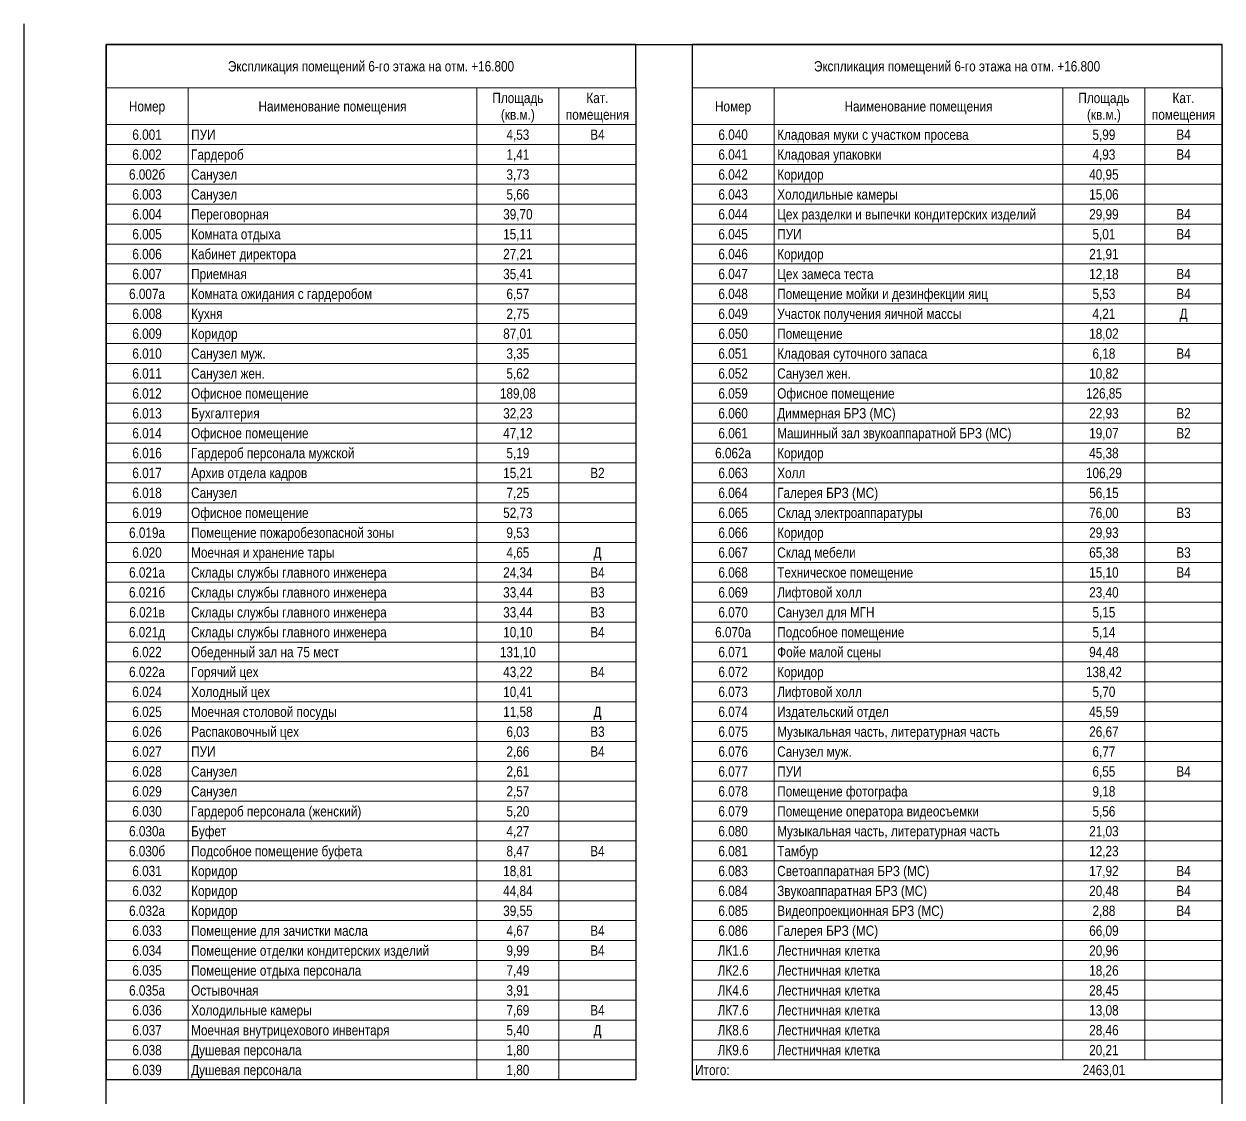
# Paper-space layout 'Экспликация 6 этаж' of a CAD drawing. Header units: millimetres. Extents: x 0 to 297, y 0 to 420.
# Drawn here: x 0 to 292, y 158.4 to 420 of the extents above; entities that cross this region are included whole.
import ezdxf

# ---------------------------------------------------------------- set-up
doc = ezdxf.new("R2010")
doc.units = ezdxf.units.MM
for name, color, linetype, lineweight in [('Графика спецификации', 7, 'Continuous', 9), ('Обычные линии', 7, 'Continuous', 25), ('Тонкие линии', 7, 'Continuous', 18)]:
    doc.layers.add(name, color=color, linetype=linetype, lineweight=lineweight)
doc.styles.add('Arial Narrow_3', font='Arial Narrow.ttf', dxfattribs={"height": 2.5})

psp = doc.layouts.new('Экспликация 6 этаж')

# ---------------------------------------------------------------- linework, layer by layer
for p, q in [((0, 420), (0, 0)), ((20, 5), (20, 415)), ((20, 415), (292, 415)), ((292, 5), (292, 415))]:
    psp.add_line(p, q)
at = {"layer": 'Обычные линии'}
for p, q in [((20, 415), (20, 404.42)), ((149.16, 415), (20, 415)), ((149.16, 404.42), (149.16, 415)), ((162.84, 415), (162.84, 404.42)), ((292, 415), (162.84, 415)), ((292, 404.42), (292, 415)), ((20, 404.42), (20, 162.57)), ((149.16, 404.42), (149.16, 162.57)), ((162.84, 404.42), (162.84, 162.57)), ((292, 404.42), (292, 162.57)), ((149.16, 162.57), (20, 162.57)), ((292, 162.57), (162.84, 162.57))]:
    psp.add_line(p, q, dxfattribs=at)
at = {"layer": 'Тонкие линии', "lineweight": 9}
for p, q in [((20, 404.42), (149.16, 404.42)), ((40, 404.42), (40, 395.46)), ((110.38, 404.42), (110.38, 395.46)), ((130.38, 404.42), (130.38, 395.46)), ((162.84, 404.42), (292, 404.42)), ((182.84, 404.42), (182.84, 395.46)), ((253.21, 404.42), (253.21, 395.46)), ((273.21, 404.42), (273.21, 395.46)), ((40, 395.46), (20, 395.46)), ((110.38, 395.46), (40, 395.46)), ((40, 395.46), (40, 390.61)), ((130.38, 395.46), (110.38, 395.46)), ((110.38, 395.46), (110.38, 390.61)), ((149.16, 395.46), (130.38, 395.46)), ((130.38, 395.46), (130.38, 390.61)), ((182.84, 395.46), (162.84, 395.46)), ((253.21, 395.46), (182.84, 395.46)), ((182.84, 395.46), (182.84, 390.61)), ((273.21, 395.46), (253.21, 395.46)), ((253.21, 395.46), (253.21, 390.61)), ((292, 395.46), (273.21, 395.46)), ((273.21, 395.46), (273.21, 390.61)), ((40, 390.61), (20, 390.61)), ((110.38, 390.61), (40, 390.61)), ((40, 390.61), (40, 385.76)), ((130.38, 390.61), (110.38, 390.61)), ((110.38, 390.61), (110.38, 385.76)), ((149.16, 390.61), (130.38, 390.61)), ((130.38, 390.61), (130.38, 385.76)), ((182.84, 390.61), (162.84, 390.61)), ((253.21, 390.61), (182.84, 390.61)), ((182.84, 390.61), (182.84, 385.76)), ((273.21, 390.61), (253.21, 390.61)), ((253.21, 390.61), (253.21, 385.76)), ((292, 390.61), (273.21, 390.61)), ((273.21, 390.61), (273.21, 385.76)), ((40, 385.76), (20, 385.76)), ((110.38, 385.76), (40, 385.76)), ((40, 385.76), (40, 380.91)), ((130.38, 385.76), (110.38, 385.76)), ((110.38, 385.76), (110.38, 380.91)), ((149.16, 385.76), (130.38, 385.76)), ((130.38, 385.76), (130.38, 380.91)), ((182.84, 385.76), (162.84, 385.76)), ((253.21, 385.76), (182.84, 385.76)), ((182.84, 385.76), (182.84, 380.91)), ((273.21, 385.76), (253.21, 385.76)), ((253.21, 385.76), (253.21, 380.91)), ((292, 385.76), (273.21, 385.76)), ((273.21, 385.76), (273.21, 380.91)), ((40, 380.91), (20, 380.91)), ((110.38, 380.91), (40, 380.91)), ((40, 380.91), (40, 376.06)), ((130.38, 380.91), (110.38, 380.91)), ((110.38, 380.91), (110.38, 376.06)), ((149.16, 380.91), (130.38, 380.91)), ((130.38, 380.91), (130.38, 376.06)), ((182.84, 380.91), (162.84, 380.91)), ((253.21, 380.91), (182.84, 380.91)), ((182.84, 380.91), (182.84, 376.06)), ((273.21, 380.91), (253.21, 380.91)), ((253.21, 380.91), (253.21, 376.06)), ((292, 380.91), (273.21, 380.91)), ((273.21, 380.91), (273.21, 376.06)), ((40, 376.06), (20, 376.06)), ((110.38, 376.06), (40, 376.06)), ((40, 376.06), (40, 371.2)), ((130.38, 376.06), (110.38, 376.06)), ((110.38, 376.06), (110.38, 371.2)), ((149.16, 376.06), (130.38, 376.06)), ((130.38, 376.06), (130.38, 371.2)), ((182.84, 376.06), (162.84, 376.06)), ((253.21, 376.06), (182.84, 376.06)), ((182.84, 376.06), (182.84, 371.2)), ((273.21, 376.06), (253.21, 376.06)), ((253.21, 376.06), (253.21, 371.2)), ((292, 376.06), (273.21, 376.06)), ((273.21, 376.06), (273.21, 371.2)), ((40, 371.2), (20, 371.2)), ((110.38, 371.2), (40, 371.2)), ((40, 371.2), (40, 366.35)), ((130.38, 371.2), (110.38, 371.2)), ((110.38, 371.2), (110.38, 366.35)), ((149.16, 371.2), (130.38, 371.2)), ((130.38, 371.2), (130.38, 366.35)), ((182.84, 371.2), (162.84, 371.2)), ((253.21, 371.2), (182.84, 371.2)), ((182.84, 371.2), (182.84, 366.35)), ((273.21, 371.2), (253.21, 371.2)), ((253.21, 371.2), (253.21, 366.35)), ((292, 371.2), (273.21, 371.2)), ((273.21, 371.2), (273.21, 366.35)), ((40, 366.35), (20, 366.35)), ((110.38, 366.35), (40, 366.35)), ((40, 366.35), (40, 361.5)), ((130.38, 366.35), (110.38, 366.35)), ((110.38, 366.35), (110.38, 361.5)), ((149.16, 366.35), (130.38, 366.35)), ((130.38, 366.35), (130.38, 361.5)), ((182.84, 366.35), (162.84, 366.35)), ((253.21, 366.35), (182.84, 366.35)), ((182.84, 366.35), (182.84, 361.5)), ((273.21, 366.35), (253.21, 366.35)), ((253.21, 366.35), (253.21, 361.5)), ((292, 366.35), (273.21, 366.35)), ((273.21, 366.35), (273.21, 361.5)), ((40, 361.5), (20, 361.5)), ((110.38, 361.5), (40, 361.5)), ((40, 361.5), (40, 356.65)), ((130.38, 361.5), (110.38, 361.5)), ((110.38, 361.5), (110.38, 356.65)), ((149.16, 361.5), (130.38, 361.5)), ((130.38, 361.5), (130.38, 356.65)), ((182.84, 361.5), (162.84, 361.5)), ((253.21, 361.5), (182.84, 361.5)), ((182.84, 361.5), (182.84, 356.65)), ((273.21, 361.5), (253.21, 361.5)), ((253.21, 361.5), (253.21, 356.65)), ((292, 361.5), (273.21, 361.5)), ((273.21, 361.5), (273.21, 356.65)), ((40, 356.65), (20, 356.65)), ((110.38, 356.65), (40, 356.65)), ((40, 356.65), (40, 351.8)), ((130.38, 356.65), (110.38, 356.65)), ((110.38, 356.65), (110.38, 351.8)), ((149.16, 356.65), (130.38, 356.65)), ((130.38, 356.65), (130.38, 351.8)), ((182.84, 356.65), (162.84, 356.65)), ((253.21, 356.65), (182.84, 356.65)), ((182.84, 356.65), (182.84, 351.8)), ((273.21, 356.65), (253.21, 356.65)), ((253.21, 356.65), (253.21, 351.8)), ((292, 356.65), (273.21, 356.65)), ((273.21, 356.65), (273.21, 351.8)), ((40, 351.8), (20, 351.8)), ((110.38, 351.8), (40, 351.8)), ((40, 351.8), (40, 346.94)), ((130.38, 351.8), (110.38, 351.8)), ((110.38, 351.8), (110.38, 346.94)), ((149.16, 351.8), (130.38, 351.8)), ((130.38, 351.8), (130.38, 346.94)), ((182.84, 351.8), (162.84, 351.8)), ((253.21, 351.8), (182.84, 351.8)), ((182.84, 351.8), (182.84, 346.94)), ((273.21, 351.8), (253.21, 351.8)), ((253.21, 351.8), (253.21, 346.94)), ((292, 351.8), (273.21, 351.8)), ((273.21, 351.8), (273.21, 346.94)), ((40, 346.94), (20, 346.94)), ((110.38, 346.94), (40, 346.94)), ((40, 346.94), (40, 342.09)), ((130.38, 346.94), (110.38, 346.94)), ((110.38, 346.94), (110.38, 342.09)), ((149.16, 346.94), (130.38, 346.94)), ((130.38, 346.94), (130.38, 342.09)), ((182.84, 346.94), (162.84, 346.94)), ((253.21, 346.94), (182.84, 346.94)), ((182.84, 346.94), (182.84, 342.09)), ((273.21, 346.94), (253.21, 346.94)), ((253.21, 346.94), (253.21, 342.09)), ((292, 346.94), (273.21, 346.94)), ((273.21, 346.94), (273.21, 342.09)), ((40, 342.09), (20, 342.09)), ((110.38, 342.09), (40, 342.09)), ((40, 342.09), (40, 337.24)), ((130.38, 342.09), (110.38, 342.09)), ((110.38, 342.09), (110.38, 337.24)), ((149.16, 342.09), (130.38, 342.09)), ((130.38, 342.09), (130.38, 337.24)), ((182.84, 342.09), (162.84, 342.09)), ((253.21, 342.09), (182.84, 342.09)), ((182.84, 342.09), (182.84, 337.24)), ((273.21, 342.09), (253.21, 342.09)), ((253.21, 342.09), (253.21, 337.24)), ((292, 342.09), (273.21, 342.09)), ((273.21, 342.09), (273.21, 337.24)), ((40, 337.24), (20, 337.24)), ((110.38, 337.24), (40, 337.24)), ((40, 337.24), (40, 332.39)), ((130.38, 337.24), (110.38, 337.24)), ((110.38, 337.24), (110.38, 332.39)), ((149.16, 337.24), (130.38, 337.24)), ((130.38, 337.24), (130.38, 332.39)), ((182.84, 337.24), (162.84, 337.24)), ((253.21, 337.24), (182.84, 337.24)), ((182.84, 337.24), (182.84, 332.39)), ((273.21, 337.24), (253.21, 337.24)), ((253.21, 337.24), (253.21, 332.39)), ((292, 337.24), (273.21, 337.24)), ((273.21, 337.24), (273.21, 332.39)), ((40, 332.39), (20, 332.39)), ((110.38, 332.39), (40, 332.39)), ((40, 332.39), (40, 327.54)), ((130.38, 332.39), (110.38, 332.39)), ((110.38, 332.39), (110.38, 327.54)), ((149.16, 332.39), (130.38, 332.39)), ((130.38, 332.39), (130.38, 327.54)), ((182.84, 332.39), (162.84, 332.39)), ((253.21, 332.39), (182.84, 332.39)), ((182.84, 332.39), (182.84, 327.54)), ((273.21, 332.39), (253.21, 332.39)), ((253.21, 332.39), (253.21, 327.54)), ((292, 332.39), (273.21, 332.39)), ((273.21, 332.39), (273.21, 327.54)), ((40, 327.54), (20, 327.54)), ((110.38, 327.54), (40, 327.54)), ((40, 327.54), (40, 322.69)), ((130.38, 327.54), (110.38, 327.54)), ((110.38, 327.54), (110.38, 322.69)), ((149.16, 327.54), (130.38, 327.54)), ((130.38, 327.54), (130.38, 322.69)), ((182.84, 327.54), (162.84, 327.54)), ((253.21, 327.54), (182.84, 327.54)), ((182.84, 327.54), (182.84, 322.69)), ((273.21, 327.54), (253.21, 327.54)), ((253.21, 327.54), (253.21, 322.69)), ((292, 327.54), (273.21, 327.54)), ((273.21, 327.54), (273.21, 322.69)), ((40, 322.69), (20, 322.69)), ((110.38, 322.69), (40, 322.69)), ((40, 322.69), (40, 317.83)), ((130.38, 322.69), (110.38, 322.69)), ((110.38, 322.69), (110.38, 317.83)), ((149.16, 322.69), (130.38, 322.69)), ((130.38, 322.69), (130.38, 317.83)), ((182.84, 322.69), (162.84, 322.69)), ((253.21, 322.69), (182.84, 322.69)), ((182.84, 322.69), (182.84, 317.83)), ((273.21, 322.69), (253.21, 322.69)), ((253.21, 322.69), (253.21, 317.83)), ((292, 322.69), (273.21, 322.69)), ((273.21, 322.69), (273.21, 317.83)), ((40, 317.83), (20, 317.83)), ((110.38, 317.83), (40, 317.83)), ((40, 317.83), (40, 312.98)), ((130.38, 317.83), (110.38, 317.83)), ((110.38, 317.83), (110.38, 312.98)), ((149.16, 317.83), (130.38, 317.83)), ((130.38, 317.83), (130.38, 312.98)), ((182.84, 317.83), (162.84, 317.83)), ((253.21, 317.83), (182.84, 317.83)), ((182.84, 317.83), (182.84, 312.98)), ((273.21, 317.83), (253.21, 317.83)), ((253.21, 317.83), (253.21, 312.98)), ((292, 317.83), (273.21, 317.83)), ((273.21, 317.83), (273.21, 312.98)), ((40, 312.98), (20, 312.98)), ((110.38, 312.98), (40, 312.98)), ((40, 312.98), (40, 308.13)), ((130.38, 312.98), (110.38, 312.98)), ((110.38, 312.98), (110.38, 308.13)), ((149.16, 312.98), (130.38, 312.98)), ((130.38, 312.98), (130.38, 308.13)), ((182.84, 312.98), (162.84, 312.98)), ((253.21, 312.98), (182.84, 312.98)), ((182.84, 312.98), (182.84, 308.13)), ((273.21, 312.98), (253.21, 312.98)), ((253.21, 312.98), (253.21, 308.13)), ((292, 312.98), (273.21, 312.98)), ((273.21, 312.98), (273.21, 308.13)), ((40, 308.13), (20, 308.13)), ((110.38, 308.13), (40, 308.13)), ((40, 308.13), (40, 303.28)), ((130.38, 308.13), (110.38, 308.13)), ((110.38, 308.13), (110.38, 303.28)), ((149.16, 308.13), (130.38, 308.13)), ((130.38, 308.13), (130.38, 303.28)), ((182.84, 308.13), (162.84, 308.13)), ((253.21, 308.13), (182.84, 308.13)), ((182.84, 308.13), (182.84, 303.28)), ((273.21, 308.13), (253.21, 308.13)), ((253.21, 308.13), (253.21, 303.28)), ((292, 308.13), (273.21, 308.13)), ((273.21, 308.13), (273.21, 303.28)), ((40, 303.28), (20, 303.28)), ((110.38, 303.28), (40, 303.28)), ((40, 303.28), (40, 298.43)), ((130.38, 303.28), (110.38, 303.28)), ((110.38, 303.28), (110.38, 298.43)), ((149.16, 303.28), (130.38, 303.28)), ((130.38, 303.28), (130.38, 298.43)), ((182.84, 303.28), (162.84, 303.28)), ((253.21, 303.28), (182.84, 303.28)), ((182.84, 303.28), (182.84, 298.43)), ((273.21, 303.28), (253.21, 303.28)), ((253.21, 303.28), (253.21, 298.43)), ((292, 303.28), (273.21, 303.28)), ((273.21, 303.28), (273.21, 298.43)), ((40, 298.43), (20, 298.43)), ((110.38, 298.43), (40, 298.43)), ((40, 298.43), (40, 293.57)), ((130.38, 298.43), (110.38, 298.43)), ((110.38, 298.43), (110.38, 293.57)), ((149.16, 298.43), (130.38, 298.43)), ((130.38, 298.43), (130.38, 293.57)), ((182.84, 298.43), (162.84, 298.43)), ((253.21, 298.43), (182.84, 298.43)), ((182.84, 298.43), (182.84, 293.57)), ((273.21, 298.43), (253.21, 298.43)), ((253.21, 298.43), (253.21, 293.57)), ((292, 298.43), (273.21, 298.43)), ((273.21, 298.43), (273.21, 293.57)), ((40, 293.57), (20, 293.57)), ((110.38, 293.57), (40, 293.57)), ((40, 293.57), (40, 288.72)), ((130.38, 293.57), (110.38, 293.57)), ((110.38, 293.57), (110.38, 288.72)), ((149.16, 293.57), (130.38, 293.57)), ((130.38, 293.57), (130.38, 288.72)), ((182.84, 293.57), (162.84, 293.57)), ((253.21, 293.57), (182.84, 293.57)), ((182.84, 293.57), (182.84, 288.72)), ((273.21, 293.57), (253.21, 293.57)), ((253.21, 293.57), (253.21, 288.72)), ((292, 293.57), (273.21, 293.57)), ((273.21, 293.57), (273.21, 288.72)), ((40, 288.72), (20, 288.72)), ((110.38, 288.72), (40, 288.72)), ((40, 288.72), (40, 283.87)), ((130.38, 288.72), (110.38, 288.72)), ((110.38, 288.72), (110.38, 283.87)), ((149.16, 288.72), (130.38, 288.72)), ((130.38, 288.72), (130.38, 283.87)), ((182.84, 288.72), (162.84, 288.72)), ((253.21, 288.72), (182.84, 288.72)), ((182.84, 288.72), (182.84, 283.87)), ((273.21, 288.72), (253.21, 288.72)), ((253.21, 288.72), (253.21, 283.87)), ((292, 288.72), (273.21, 288.72)), ((273.21, 288.72), (273.21, 283.87)), ((40, 283.87), (20, 283.87)), ((110.38, 283.87), (40, 283.87)), ((40, 283.87), (40, 279.02)), ((130.38, 283.87), (110.38, 283.87)), ((110.38, 283.87), (110.38, 279.02)), ((149.16, 283.87), (130.38, 283.87)), ((130.38, 283.87), (130.38, 279.02)), ((182.84, 283.87), (162.84, 283.87)), ((253.21, 283.87), (182.84, 283.87)), ((182.84, 283.87), (182.84, 279.02)), ((273.21, 283.87), (253.21, 283.87)), ((253.21, 283.87), (253.21, 279.02)), ((292, 283.87), (273.21, 283.87)), ((273.21, 283.87), (273.21, 279.02)), ((40, 279.02), (20, 279.02)), ((110.38, 279.02), (40, 279.02)), ((40, 279.02), (40, 274.17)), ((130.38, 279.02), (110.38, 279.02)), ((110.38, 279.02), (110.38, 274.17)), ((149.16, 279.02), (130.38, 279.02)), ((130.38, 279.02), (130.38, 274.17)), ((182.84, 279.02), (162.84, 279.02)), ((253.21, 279.02), (182.84, 279.02)), ((182.84, 279.02), (182.84, 274.17)), ((273.21, 279.02), (253.21, 279.02)), ((253.21, 279.02), (253.21, 274.17)), ((292, 279.02), (273.21, 279.02)), ((273.21, 279.02), (273.21, 274.17)), ((40, 274.17), (20, 274.17)), ((110.38, 274.17), (40, 274.17)), ((40, 274.17), (40, 269.31)), ((130.38, 274.17), (110.38, 274.17)), ((110.38, 274.17), (110.38, 269.31)), ((149.16, 274.17), (130.38, 274.17)), ((130.38, 274.17), (130.38, 269.31)), ((182.84, 274.17), (162.84, 274.17)), ((253.21, 274.17), (182.84, 274.17)), ((182.84, 274.17), (182.84, 269.31)), ((273.21, 274.17), (253.21, 274.17)), ((253.21, 274.17), (253.21, 269.31)), ((292, 274.17), (273.21, 274.17)), ((273.21, 274.17), (273.21, 269.31)), ((40, 269.31), (20, 269.31)), ((110.38, 269.31), (40, 269.31)), ((40, 269.31), (40, 264.46)), ((130.38, 269.31), (110.38, 269.31)), ((110.38, 269.31), (110.38, 264.46)), ((149.16, 269.31), (130.38, 269.31)), ((130.38, 269.31), (130.38, 264.46)), ((182.84, 269.31), (162.84, 269.31)), ((253.21, 269.31), (182.84, 269.31)), ((182.84, 269.31), (182.84, 264.46)), ((273.21, 269.31), (253.21, 269.31)), ((253.21, 269.31), (253.21, 264.46)), ((292, 269.31), (273.21, 269.31)), ((273.21, 269.31), (273.21, 264.46)), ((40, 264.46), (20, 264.46)), ((110.38, 264.46), (40, 264.46)), ((40, 264.46), (40, 259.61)), ((130.38, 264.46), (110.38, 264.46)), ((110.38, 264.46), (110.38, 259.61)), ((149.16, 264.46), (130.38, 264.46)), ((130.38, 264.46), (130.38, 259.61)), ((182.84, 264.46), (162.84, 264.46)), ((253.21, 264.46), (182.84, 264.46)), ((182.84, 264.46), (182.84, 259.61)), ((273.21, 264.46), (253.21, 264.46)), ((253.21, 264.46), (253.21, 259.61)), ((292, 264.46), (273.21, 264.46)), ((273.21, 264.46), (273.21, 259.61)), ((40, 259.61), (20, 259.61)), ((110.38, 259.61), (40, 259.61)), ((40, 259.61), (40, 254.76)), ((130.38, 259.61), (110.38, 259.61)), ((110.38, 259.61), (110.38, 254.76)), ((149.16, 259.61), (130.38, 259.61)), ((130.38, 259.61), (130.38, 254.76)), ((182.84, 259.61), (162.84, 259.61)), ((253.21, 259.61), (182.84, 259.61)), ((182.84, 259.61), (182.84, 254.76)), ((273.21, 259.61), (253.21, 259.61)), ((253.21, 259.61), (253.21, 254.76)), ((292, 259.61), (273.21, 259.61)), ((273.21, 259.61), (273.21, 254.76)), ((40, 254.76), (20, 254.76)), ((110.38, 254.76), (40, 254.76)), ((40, 254.76), (40, 249.91)), ((130.38, 254.76), (110.38, 254.76)), ((110.38, 254.76), (110.38, 249.91)), ((149.16, 254.76), (130.38, 254.76)), ((130.38, 254.76), (130.38, 249.91)), ((182.84, 254.76), (162.84, 254.76)), ((253.21, 254.76), (182.84, 254.76)), ((182.84, 254.76), (182.84, 249.91)), ((273.21, 254.76), (253.21, 254.76)), ((253.21, 254.76), (253.21, 249.91)), ((292, 254.76), (273.21, 254.76)), ((273.21, 254.76), (273.21, 249.91)), ((40, 249.91), (20, 249.91)), ((110.38, 249.91), (40, 249.91)), ((40, 249.91), (40, 245.06)), ((130.38, 249.91), (110.38, 249.91)), ((110.38, 249.91), (110.38, 245.06)), ((149.16, 249.91), (130.38, 249.91)), ((130.38, 249.91), (130.38, 245.06)), ((182.84, 249.91), (162.84, 249.91)), ((253.21, 249.91), (182.84, 249.91)), ((182.84, 249.91), (182.84, 245.06)), ((273.21, 249.91), (253.21, 249.91)), ((253.21, 249.91), (253.21, 245.06)), ((292, 249.91), (273.21, 249.91)), ((273.21, 249.91), (273.21, 245.06)), ((40, 245.06), (20, 245.06)), ((110.38, 245.06), (40, 245.06)), ((40, 245.06), (40, 240.2)), ((130.38, 245.06), (110.38, 245.06)), ((110.38, 245.06), (110.38, 240.2)), ((149.16, 245.06), (130.38, 245.06)), ((130.38, 245.06), (130.38, 240.2)), ((182.84, 245.06), (162.84, 245.06)), ((253.21, 245.06), (182.84, 245.06)), ((182.84, 245.06), (182.84, 240.2)), ((273.21, 245.06), (253.21, 245.06)), ((253.21, 245.06), (253.21, 240.2)), ((292, 245.06), (273.21, 245.06)), ((273.21, 245.06), (273.21, 240.2)), ((40, 240.2), (20, 240.2)), ((110.38, 240.2), (40, 240.2)), ((40, 240.2), (40, 235.35)), ((130.38, 240.2), (110.38, 240.2)), ((110.38, 240.2), (110.38, 235.35)), ((149.16, 240.2), (130.38, 240.2)), ((130.38, 240.2), (130.38, 235.35)), ((182.84, 240.2), (162.84, 240.2)), ((253.21, 240.2), (182.84, 240.2)), ((182.84, 240.2), (182.84, 235.35)), ((273.21, 240.2), (253.21, 240.2)), ((253.21, 240.2), (253.21, 235.35)), ((292, 240.2), (273.21, 240.2)), ((273.21, 240.2), (273.21, 235.35)), ((40, 235.35), (20, 235.35)), ((110.38, 235.35), (40, 235.35)), ((40, 235.35), (40, 230.5)), ((130.38, 235.35), (110.38, 235.35)), ((110.38, 235.35), (110.38, 230.5)), ((149.16, 235.35), (130.38, 235.35)), ((130.38, 235.35), (130.38, 230.5)), ((182.84, 235.35), (162.84, 235.35)), ((253.21, 235.35), (182.84, 235.35)), ((182.84, 235.35), (182.84, 230.5)), ((273.21, 235.35), (253.21, 235.35)), ((253.21, 235.35), (253.21, 230.5)), ((292, 235.35), (273.21, 235.35)), ((273.21, 235.35), (273.21, 230.5)), ((40, 230.5), (20, 230.5)), ((110.38, 230.5), (40, 230.5)), ((40, 230.5), (40, 225.65)), ((130.38, 230.5), (110.38, 230.5)), ((110.38, 230.5), (110.38, 225.65)), ((149.16, 230.5), (130.38, 230.5)), ((130.38, 230.5), (130.38, 225.65)), ((182.84, 230.5), (162.84, 230.5)), ((253.21, 230.5), (182.84, 230.5)), ((182.84, 230.5), (182.84, 225.65)), ((273.21, 230.5), (253.21, 230.5)), ((253.21, 230.5), (253.21, 225.65)), ((292, 230.5), (273.21, 230.5)), ((273.21, 230.5), (273.21, 225.65)), ((40, 225.65), (20, 225.65)), ((110.38, 225.65), (40, 225.65)), ((40, 225.65), (40, 220.8)), ((130.38, 225.65), (110.38, 225.65)), ((110.38, 225.65), (110.38, 220.8)), ((149.16, 225.65), (130.38, 225.65)), ((130.38, 225.65), (130.38, 220.8)), ((182.84, 225.65), (162.84, 225.65)), ((253.21, 225.65), (182.84, 225.65)), ((182.84, 225.65), (182.84, 220.8)), ((273.21, 225.65), (253.21, 225.65)), ((253.21, 225.65), (253.21, 220.8)), ((292, 225.65), (273.21, 225.65)), ((273.21, 225.65), (273.21, 220.8)), ((40, 220.8), (20, 220.8)), ((110.38, 220.8), (40, 220.8)), ((40, 220.8), (40, 215.94)), ((130.38, 220.8), (110.38, 220.8)), ((110.38, 220.8), (110.38, 215.94)), ((149.16, 220.8), (130.38, 220.8)), ((130.38, 220.8), (130.38, 215.94)), ((182.84, 220.8), (162.84, 220.8)), ((253.21, 220.8), (182.84, 220.8)), ((182.84, 220.8), (182.84, 215.94)), ((273.21, 220.8), (253.21, 220.8)), ((253.21, 220.8), (253.21, 215.94)), ((292, 220.8), (273.21, 220.8)), ((273.21, 220.8), (273.21, 215.94)), ((40, 215.94), (20, 215.94)), ((110.38, 215.94), (40, 215.94)), ((40, 215.94), (40, 211.09)), ((130.38, 215.94), (110.38, 215.94)), ((110.38, 215.94), (110.38, 211.09)), ((149.16, 215.94), (130.38, 215.94)), ((130.38, 215.94), (130.38, 211.09)), ((182.84, 215.94), (162.84, 215.94)), ((253.21, 215.94), (182.84, 215.94)), ((182.84, 215.94), (182.84, 211.09)), ((273.21, 215.94), (253.21, 215.94)), ((253.21, 215.94), (253.21, 211.09)), ((292, 215.94), (273.21, 215.94)), ((273.21, 215.94), (273.21, 211.09)), ((40, 211.09), (20, 211.09)), ((110.38, 211.09), (40, 211.09)), ((40, 211.09), (40, 206.24)), ((130.38, 211.09), (110.38, 211.09)), ((110.38, 211.09), (110.38, 206.24)), ((149.16, 211.09), (130.38, 211.09)), ((130.38, 211.09), (130.38, 206.24)), ((182.84, 211.09), (162.84, 211.09)), ((253.21, 211.09), (182.84, 211.09)), ((182.84, 211.09), (182.84, 206.24)), ((273.21, 211.09), (253.21, 211.09)), ((253.21, 211.09), (253.21, 206.24)), ((292, 211.09), (273.21, 211.09)), ((273.21, 211.09), (273.21, 206.24)), ((40, 206.24), (20, 206.24)), ((110.38, 206.24), (40, 206.24)), ((40, 206.24), (40, 201.39)), ((130.38, 206.24), (110.38, 206.24)), ((110.38, 206.24), (110.38, 201.39)), ((149.16, 206.24), (130.38, 206.24)), ((130.38, 206.24), (130.38, 201.39)), ((182.84, 206.24), (162.84, 206.24)), ((253.21, 206.24), (182.84, 206.24)), ((182.84, 206.24), (182.84, 201.39)), ((273.21, 206.24), (253.21, 206.24)), ((253.21, 206.24), (253.21, 201.39)), ((292, 206.24), (273.21, 206.24)), ((273.21, 206.24), (273.21, 201.39)), ((40, 201.39), (20, 201.39)), ((110.38, 201.39), (40, 201.39)), ((40, 201.39), (40, 196.54)), ((130.38, 201.39), (110.38, 201.39)), ((110.38, 201.39), (110.38, 196.54)), ((149.16, 201.39), (130.38, 201.39)), ((130.38, 201.39), (130.38, 196.54)), ((182.84, 201.39), (162.84, 201.39)), ((253.21, 201.39), (182.84, 201.39)), ((182.84, 201.39), (182.84, 196.54)), ((273.21, 201.39), (253.21, 201.39)), ((253.21, 201.39), (253.21, 196.54)), ((292, 201.39), (273.21, 201.39)), ((273.21, 201.39), (273.21, 196.54)), ((40, 196.54), (20, 196.54)), ((110.38, 196.54), (40, 196.54)), ((40, 196.54), (40, 191.69)), ((130.38, 196.54), (110.38, 196.54)), ((110.38, 196.54), (110.38, 191.69)), ((149.16, 196.54), (130.38, 196.54)), ((130.38, 196.54), (130.38, 191.69)), ((182.84, 196.54), (162.84, 196.54)), ((253.21, 196.54), (182.84, 196.54)), ((182.84, 196.54), (182.84, 191.69)), ((273.21, 196.54), (253.21, 196.54)), ((253.21, 196.54), (253.21, 191.69)), ((292, 196.54), (273.21, 196.54)), ((273.21, 196.54), (273.21, 191.69)), ((40, 191.69), (20, 191.69)), ((110.38, 191.69), (40, 191.69)), ((40, 191.69), (40, 186.83)), ((130.38, 191.69), (110.38, 191.69)), ((110.38, 191.69), (110.38, 186.83)), ((149.16, 191.69), (130.38, 191.69)), ((130.38, 191.69), (130.38, 186.83)), ((182.84, 191.69), (162.84, 191.69)), ((253.21, 191.69), (182.84, 191.69)), ((182.84, 191.69), (182.84, 186.83)), ((273.21, 191.69), (253.21, 191.69)), ((253.21, 191.69), (253.21, 186.83)), ((292, 191.69), (273.21, 191.69)), ((273.21, 191.69), (273.21, 186.83)), ((40, 186.83), (20, 186.83)), ((110.38, 186.83), (40, 186.83)), ((40, 186.83), (40, 181.98)), ((130.38, 186.83), (110.38, 186.83)), ((110.38, 186.83), (110.38, 181.98)), ((149.16, 186.83), (130.38, 186.83)), ((130.38, 186.83), (130.38, 181.98)), ((182.84, 186.83), (162.84, 186.83)), ((253.21, 186.83), (182.84, 186.83)), ((182.84, 186.83), (182.84, 181.98)), ((273.21, 186.83), (253.21, 186.83)), ((253.21, 186.83), (253.21, 181.98)), ((292, 186.83), (273.21, 186.83)), ((273.21, 186.83), (273.21, 181.98)), ((40, 181.98), (20, 181.98)), ((110.38, 181.98), (40, 181.98)), ((40, 181.98), (40, 177.13)), ((130.38, 181.98), (110.38, 181.98)), ((110.38, 181.98), (110.38, 177.13)), ((149.16, 181.98), (130.38, 181.98)), ((130.38, 181.98), (130.38, 177.13)), ((182.84, 181.98), (162.84, 181.98)), ((253.21, 181.98), (182.84, 181.98)), ((182.84, 181.98), (182.84, 177.13)), ((273.21, 181.98), (253.21, 181.98)), ((253.21, 181.98), (253.21, 177.13)), ((292, 181.98), (273.21, 181.98)), ((273.21, 181.98), (273.21, 177.13)), ((40, 177.13), (20, 177.13)), ((110.38, 177.13), (40, 177.13)), ((40, 177.13), (40, 172.28)), ((130.38, 177.13), (110.38, 177.13)), ((110.38, 177.13), (110.38, 172.28)), ((149.16, 177.13), (130.38, 177.13)), ((130.38, 177.13), (130.38, 172.28)), ((182.84, 177.13), (162.84, 177.13)), ((253.21, 177.13), (182.84, 177.13)), ((182.84, 177.13), (182.84, 172.28)), ((273.21, 177.13), (253.21, 177.13)), ((253.21, 177.13), (253.21, 172.28)), ((292, 177.13), (273.21, 177.13)), ((273.21, 177.13), (273.21, 172.28)), ((40, 172.28), (20, 172.28)), ((110.38, 172.28), (40, 172.28)), ((40, 172.28), (40, 167.43)), ((130.38, 172.28), (110.38, 172.28)), ((110.38, 172.28), (110.38, 167.43)), ((149.16, 172.28), (130.38, 172.28)), ((130.38, 172.28), (130.38, 167.43)), ((182.84, 172.28), (162.84, 172.28)), ((253.21, 172.28), (182.84, 172.28)), ((182.84, 172.28), (182.84, 167.43)), ((273.21, 172.28), (253.21, 172.28)), ((253.21, 172.28), (253.21, 167.43)), ((292, 172.28), (273.21, 172.28)), ((273.21, 172.28), (273.21, 167.43)), ((40, 167.43), (20, 167.43)), ((110.38, 167.43), (40, 167.43)), ((40, 167.43), (40, 162.57)), ((130.38, 167.43), (110.38, 167.43)), ((110.38, 167.43), (110.38, 162.57)), ((149.16, 167.43), (130.38, 167.43)), ((130.38, 167.43), (130.38, 162.57)), ((182.84, 167.43), (162.84, 167.43)), ((253.21, 167.43), (182.84, 167.43)), ((273.21, 167.43), (253.21, 167.43)), ((292, 167.43), (273.21, 167.43))]:
    psp.add_line(p, q, dxfattribs=at)

# ---------------------------------------------------------------- texts
at = {"layer": 'Графика спецификации', "char_height": 2.5, "line_spacing_factor": 0.974696, "style": 'Arial Narrow_3'}
for s, insert, width, attachment_point in [('Экспликация помещений 6-го этажа на отм. +16.800', (84.58, 410.93), 83.6339, 2), ('Экспликация помещений 6-го этажа на отм. +16.800', (227.42, 410.93), 83.6339, 2), ('Площадь\\P(кв.м.)', (120.38, 403.21), 14.9215, 2), ('Кат.\\Pпомещения', (139.77, 403.21), 18.483, 2), ('Площадь\\P(кв.м.)', (263.21, 403.21), 14.9215, 2), ('Кат.\\Pпомещения', (282.61, 403.21), 18.483, 2), ('Номер', (30, 401.16), 10.5617, 2), ('Наименование помещения', (75.19, 401.16), 43.3214, 2), ('Номер', (172.84, 401.16), 10.5617, 2), ('Наименование помещения', (218.03, 401.16), 43.3214, 2), ('6.001', (30, 394.26), 8.566, 2), ('ПУИ', (40.75, 394.26), 7.1537, 1), ('4,53', (120.38, 394.26), 6.6625, 2), ('В4', (139.77, 394.26), 4.2063, 2), ('6.040', (172.84, 394.26), 8.566, 2), ('Кладовая муки с участком просева', (183.59, 394.26), 56.0015, 1), ('5,99', (263.21, 394.26), 6.6625, 2), ('В4', (282.61, 394.26), 4.2063, 2), ('6.002', (30, 389.41), 8.566, 2), ('Гардероб', (40.75, 389.41), 15.3206, 1), ('1,41', (120.38, 389.41), 6.6625, 2), ('6.041', (172.84, 389.41), 8.566, 2), ('Кладовая упаковки', (183.59, 389.41), 30.5491, 1), ('4,93', (263.21, 389.41), 6.6625, 2), ('В4', (282.61, 389.41), 4.2063, 2), ('6.002б', (30, 384.55), 10.531, 2), ('Санузел', (40.75, 384.55), 13.4784, 1), ('3,73', (120.38, 384.55), 6.6625, 2), ('6.042', (172.84, 384.55), 8.566, 2), ('Коридор', (183.59, 384.55), 13.5398, 1), ('40,95', (263.21, 384.55), 8.566, 2), ('6.003', (30, 379.7), 8.566, 2), ('Санузел', (40.75, 379.7), 13.4784, 1), ('5,66', (120.38, 379.7), 6.6625, 2), ('6.043', (172.84, 379.7), 8.566, 2), ('Холодильные камеры', (183.59, 379.7), 35.3387, 1), ('15,06', (263.21, 379.7), 8.566, 2), ('6.004', (30, 374.85), 8.566, 2), ('Переговорная', (40.75, 374.85), 22.6892, 1), ('39,70', (120.38, 374.85), 8.566, 2), ('6.044', (172.84, 374.85), 8.566, 2), ('Цех разделки и выпечки кондитерских изделий', (183.59, 374.85), 75.7433, 1), ('29,99', (263.21, 374.85), 8.566, 2), ('В4', (282.61, 374.85), 4.2063, 2), ('6.005', (30, 370), 8.566, 2), ('Комната отдыха', (40.75, 370), 26.1586, 1), ('15,11', (120.38, 370), 8.566, 2), ('6.045', (172.84, 370), 8.566, 2), ('ПУИ', (183.59, 370), 7.1537, 1), ('5,01', (263.21, 370), 6.6625, 2), ('В4', (282.61, 370), 4.2063, 2), ('6.006', (30, 365.15), 8.566, 2), ('Кабинет директора', (40.75, 365.15), 30.6412, 1), ('27,21', (120.38, 365.15), 8.566, 2), ('6.046', (172.84, 365.15), 8.566, 2), ('Коридор', (183.59, 365.15), 13.5398, 1), ('21,91', (263.21, 365.15), 8.566, 2), ('6.007', (30, 360.29), 8.566, 2), ('Приемная', (40.75, 360.29), 16.2724, 1), ('35,41', (120.38, 360.29), 8.566, 2), ('6.047', (172.84, 360.29), 8.566, 2), ('Цех замеса теста', (183.59, 360.29), 28.0929, 1), ('12,18', (263.21, 360.29), 8.566, 2), ('В4', (282.61, 360.29), 4.2063, 2), ('6.007а', (30, 355.44), 10.4696, 2), ('Комната ожидания с гардеробом', (40.75, 355.44), 52.8699, 1), ('6,57', (120.38, 355.44), 6.6625, 2), ('6.048', (172.84, 355.44), 8.566, 2), ('Помещение мойки и дезинфекции яиц', (183.59, 355.44), 61.6201, 1), ('5,53', (263.21, 355.44), 6.6625, 2), ('В4', (282.61, 355.44), 4.2063, 2), ('6.008', (30, 350.59), 8.566, 2), ('Кухня', (40.75, 350.59), 9.2108, 1), ('2,75', (120.38, 350.59), 6.6625, 2), ('6.049', (172.84, 350.59), 8.566, 2), ('Участок получения яичной массы', (183.59, 350.59), 53.9752, 1), ('4,21', (263.21, 350.59), 6.6625, 2), ('\\fArial Narrow|b0|i0|c204|p34|;Д', (282.61, 350.59), 2.3334, 2), ('6.009', (30, 345.74), 8.566, 2), ('Коридор', (40.75, 345.74), 13.5398, 1), ('87,01', (120.38, 345.74), 8.566, 2), ('6.050', (172.84, 345.74), 8.566, 2), ('Помещение', (183.59, 345.74), 19.1277, 1), ('18,02', (263.21, 345.74), 8.566, 2), ('6.010', (30, 340.89), 8.566, 2), ('Санузел муж.', (40.75, 340.89), 21.7681, 1), ('3,35', (120.38, 340.89), 6.6625, 2), ('6.051', (172.84, 340.89), 8.566, 2), ('Кладовая суточного запаса', (183.59, 340.89), 43.874, 1), ('6,18', (263.21, 340.89), 6.6625, 2), ('В4', (282.61, 340.89), 4.2063, 2), ('6.011', (30, 336.04), 8.566, 2), ('Санузел жен.', (40.75, 336.04), 21.4918, 1), ('5,62', (120.38, 336.04), 6.6625, 2), ('6.052', (172.84, 336.04), 8.566, 2), ('Санузел жен.', (183.59, 336.04), 21.4918, 1), ('10,82', (263.21, 336.04), 8.566, 2), ('6.012', (30, 331.18), 8.566, 2), ('Офисное помещение', (40.75, 331.18), 34.3255, 1), ('189,08', (120.38, 331.18), 10.4696, 2), ('6.059', (172.84, 331.18), 8.566, 2), ('Офисное помещение', (183.59, 331.18), 34.3255, 1), ('126,85', (263.21, 331.18), 10.4696, 2), ('6.013', (30, 326.33), 8.566, 2), ('Бухгалтерия', (40.75, 326.33), 20.0488, 1), ('32,23', (120.38, 326.33), 8.566, 2), ('6.060', (172.84, 326.33), 8.566, 2), ('Диммерная БРЗ (МС)', (183.59, 326.33), 34.6939, 1), ('22,93', (263.21, 326.33), 8.566, 2), ('В2', (282.61, 326.33), 4.2063, 2), ('6.014', (30, 321.48), 8.566, 2), ('Офисное помещение', (40.75, 321.48), 34.3255, 1), ('47,12', (120.38, 321.48), 8.566, 2), ('6.061', (172.84, 321.48), 8.566, 2), ('Машинный зал звукоаппаратной БРЗ (МС)', (183.59, 321.48), 68.5282, 1), ('19,07', (263.21, 321.48), 8.566, 2), ('В2', (282.61, 321.48), 4.2063, 2), ('6.016', (30, 316.63), 8.566, 2), ('Гардероб персонала мужской', (40.75, 316.63), 47.6504, 1), ('5,19', (120.38, 316.63), 6.6625, 2), ('6.062а', (172.84, 316.63), 10.4696, 2), ('Коридор', (183.59, 316.63), 13.5398, 1), ('45,38', (263.21, 316.63), 8.566, 2), ('6.017', (30, 311.78), 8.566, 2), ('Архив отдела кадров', (40.75, 311.78), 33.9264, 1), ('15,21', (120.38, 311.78), 8.566, 2), ('В2', (139.77, 311.78), 4.2063, 2), ('6.063', (172.84, 311.78), 8.566, 2), ('Холл', (183.59, 311.78), 8.1976, 1), ('106,29', (263.21, 311.78), 10.4696, 2), ('6.018', (30, 306.92), 8.566, 2), ('Санузел', (40.75, 306.92), 13.4784, 1), ('7,25', (120.38, 306.92), 6.6625, 2), ('6.064', (172.84, 306.92), 8.566, 2), ('Галерея БРЗ (МС)', (183.59, 306.92), 29.5359, 1), ('56,15', (263.21, 306.92), 8.566, 2), ('6.019', (30, 302.07), 8.566, 2), ('Офисное помещение', (40.75, 302.07), 34.3255, 1), ('52,73', (120.38, 302.07), 8.566, 2), ('6.065', (172.84, 302.07), 8.566, 2), ('Склад электроаппаратуры', (183.59, 302.07), 42.4924, 1), ('76,00', (263.21, 302.07), 8.566, 2), ('В3', (282.61, 302.07), 4.2063, 2), ('6.019а', (30, 297.22), 10.4696, 2), ('Помещение пожаробезопасной зоны', (40.75, 297.22), 59.3174, 1), ('9,53', (120.38, 297.22), 6.6625, 2), ('6.066', (172.84, 297.22), 8.566, 2), ('Коридор', (183.59, 297.22), 13.5398, 1), ('29,93', (263.21, 297.22), 8.566, 2), ('6.020', (30, 292.37), 8.566, 2), ('Моечная и хранение тары', (40.75, 292.37), 42.0011, 1), ('4,65', (120.38, 292.37), 6.6625, 2), ('\\fArial Narrow|b0|i0|c204|p34|;Д', (139.77, 292.37), 2.3334, 2), ('6.067', (172.84, 292.37), 8.566, 2), ('Склад мебели', (183.59, 292.37), 22.9041, 1), ('65,38', (263.21, 292.37), 8.566, 2), ('В3', (282.61, 292.37), 4.2063, 2), ('6.021а', (30, 287.52), 10.4696, 2), ('Склады службы главного инженера', (40.75, 287.52), 57.2296, 1), ('24,34', (120.38, 287.52), 8.566, 2), ('В4', (139.77, 287.52), 4.2063, 2), ('6.068', (172.84, 287.52), 8.566, 2), ('Техническое помещение', (183.59, 287.52), 39.7906, 1), ('15,10', (263.21, 287.52), 8.566, 2), ('В4', (282.61, 287.52), 4.2063, 2), ('6.021б', (30, 282.67), 10.531, 2), ('Склады службы главного инженера', (40.75, 282.67), 57.2296, 1), ('33,44', (120.38, 282.67), 8.566, 2), ('В3', (139.77, 282.67), 4.2063, 2), ('6.069', (172.84, 282.67), 8.566, 2), ('Лифтовой холл', (183.59, 282.67), 24.7156, 1), ('23,40', (263.21, 282.67), 8.566, 2), ('6.021в', (30, 277.81), 10.4082, 2), ('Склады службы главного инженера', (40.75, 277.81), 57.2296, 1), ('33,44', (120.38, 277.81), 8.566, 2), ('В3', (139.77, 277.81), 4.2063, 2), ('6.070', (172.84, 277.81), 8.566, 2), ('Санузел для МГН', (183.59, 277.81), 28.4613, 1), ('5,15', (263.21, 277.81), 6.6625, 2), ('6.021д', (30, 272.96), 10.5617, 2), ('Склады службы главного инженера', (40.75, 272.96), 57.2296, 1), ('10,10', (120.38, 272.96), 8.566, 2), ('В4', (139.77, 272.96), 4.2063, 2), ('6.070а', (172.84, 272.96), 10.4696, 2), ('Подсобное помещение', (183.59, 272.96), 37.1501, 1), ('5,14', (263.21, 272.96), 6.6625, 2), ('6.022', (30, 268.11), 8.566, 2), ('Обеденный зал на 75 мест', (40.75, 268.11), 43.1678, 1), ('131,10', (120.38, 268.11), 10.4696, 2), ('6.071', (172.84, 268.11), 8.566, 2), ('Фойе малой сцены', (183.59, 268.11), 30.3649, 1), ('94,48', (263.21, 268.11), 8.566, 2), ('6.022а', (30, 263.26), 10.4696, 2), ('Горячий цех', (40.75, 263.26), 19.7111, 1), ('43,22', (120.38, 263.26), 8.566, 2), ('В4', (139.77, 263.26), 4.2063, 2), ('6.072', (172.84, 263.26), 8.566, 2), ('Коридор', (183.59, 263.26), 13.5398, 1), ('138,42', (263.21, 263.26), 10.4696, 2), ('6.024', (30, 258.41), 8.566, 2), ('Холодный цех', (40.75, 258.41), 23.0269, 1), ('10,41', (120.38, 258.41), 8.566, 2), ('6.073', (172.84, 258.41), 8.566, 2), ('Лифтовой холл', (183.59, 258.41), 24.7156, 1), ('5,70', (263.21, 258.41), 6.6625, 2), ('6.025', (30, 253.55), 8.566, 2), ('Моечная столовой посуды', (40.75, 253.55), 42.6152, 1), ('11,58', (120.38, 253.55), 8.566, 2), ('\\fArial Narrow|b0|i0|c204|p34|;Д', (139.77, 253.55), 2.3334, 2), ('6.074', (172.84, 253.55), 8.566, 2), ('Издательский отдел', (183.59, 253.55), 32.6062, 1), ('45,59', (263.21, 253.55), 8.566, 2), ('6.026', (30, 248.7), 8.566, 2), ('Распаковочный цех', (40.75, 248.7), 31.593, 1), ('6,03', (120.38, 248.7), 6.6625, 2), ('В3', (139.77, 248.7), 4.2063, 2), ('6.075', (172.84, 248.7), 8.566, 2), ('Музыкальная часть, литературная часть', (183.59, 248.7), 65.1509, 1), ('26,67', (263.21, 248.7), 8.566, 2), ('6.027', (30, 243.85), 8.566, 2), ('ПУИ', (40.75, 243.85), 7.1537, 1), ('2,66', (120.38, 243.85), 6.6625, 2), ('В4', (139.77, 243.85), 4.2063, 2), ('6.076', (172.84, 243.85), 8.566, 2), ('Санузел муж.', (183.59, 243.85), 21.7681, 1), ('6,77', (263.21, 243.85), 6.6625, 2), ('6.028', (30, 239), 8.566, 2), ('Санузел', (40.75, 239), 13.4784, 1), ('2,61', (120.38, 239), 6.6625, 2), ('6.077', (172.84, 239), 8.566, 2), ('ПУИ', (183.59, 239), 7.1537, 1), ('6,55', (263.21, 239), 6.6625, 2), ('В4', (282.61, 239), 4.2063, 2), ('6.029', (30, 234.15), 8.566, 2), ('Санузел', (40.75, 234.15), 13.4784, 1), ('2,57', (120.38, 234.15), 6.6625, 2), ('6.078', (172.84, 234.15), 8.566, 2), ('Помещение фотографа', (183.59, 234.15), 38.0712, 1), ('9,18', (263.21, 234.15), 6.6625, 2), ('6.030', (30, 229.29), 8.566, 2), ('Гардероб персонала (женский)', (40.75, 229.29), 49.6768, 1), ('5,20', (120.38, 229.29), 6.6625, 2), ('6.079', (172.84, 229.29), 8.566, 2), ('Помещение оператора видеосъемки', (183.59, 229.29), 58.949, 1), ('5,56', (263.21, 229.29), 6.6625, 2), ('6.030а', (30, 224.44), 10.4696, 2), ('Буфет', (40.75, 224.44), 10.2854, 1), ('4,27', (120.38, 224.44), 6.6625, 2), ('6.080', (172.84, 224.44), 8.566, 2), ('Музыкальная часть, литературная часть', (183.59, 224.44), 65.1509, 1), ('21,03', (263.21, 224.44), 8.566, 2), ('6.030б', (30, 219.59), 10.531, 2), ('Подсобное помещение буфета', (40.75, 219.59), 49.9838, 1), ('8,47', (120.38, 219.59), 6.6625, 2), ('В4', (139.77, 219.59), 4.2063, 2), ('6.081', (172.84, 219.59), 8.566, 2), ('Тамбур', (183.59, 219.59), 11.974, 1), ('12,23', (263.21, 219.59), 8.566, 2), ('6.031', (30, 214.74), 8.566, 2), ('Коридор', (40.75, 214.74), 13.5398, 1), ('18,81', (120.38, 214.74), 8.566, 2), ('6.083', (172.84, 214.74), 8.566, 2), ('Светоаппаратная БРЗ (МС)', (183.59, 214.74), 44.5188, 1), ('17,92', (263.21, 214.74), 8.566, 2), ('В4', (282.61, 214.74), 4.2063, 2), ('6.032', (30, 209.89), 8.566, 2), ('Коридор', (40.75, 209.89), 13.5398, 1), ('44,84', (120.38, 209.89), 8.566, 2), ('6.084', (172.84, 209.89), 8.566, 2), ('Звукоаппаратная БРЗ (МС)', (183.59, 209.89), 43.874, 1), ('20,48', (263.21, 209.89), 8.566, 2), ('В4', (282.61, 209.89), 4.2063, 2), ('6.032а', (30, 205.04), 10.4696, 2), ('Коридор', (40.75, 205.04), 13.5398, 1), ('39,55', (120.38, 205.04), 8.566, 2), ('6.085', (172.84, 205.04), 8.566, 2), ('Видеопроекционная БРЗ (МС)', (183.59, 205.04), 48.725, 1), ('2,88', (263.21, 205.04), 6.6625, 2), ('В4', (282.61, 205.04), 4.2063, 2), ('6.033', (30, 200.18), 8.566, 2), ('Помещение для зачистки масла', (40.75, 200.18), 51.6725, 1), ('4,67', (120.38, 200.18), 6.6625, 2), ('В4', (139.77, 200.18), 4.2063, 2), ('6.086', (172.84, 200.18), 8.566, 2), ('Галерея БРЗ (МС)', (183.59, 200.18), 29.5359, 1), ('66,09', (263.21, 200.18), 8.566, 2), ('6.034', (30, 195.33), 8.566, 2), ('Помещение отделки кондитерских изделий', (40.75, 195.33), 69.5107, 1), ('9,99', (120.38, 195.33), 6.6625, 2), ('В4', (139.77, 195.33), 4.2063, 2), ('ЛК1.6', (172.84, 195.33), 9.0266, 2), ('Лестничная клетка', (183.59, 195.33), 30.1192, 1), ('20,96', (263.21, 195.33), 8.566, 2), ('6.035', (30, 190.48), 8.566, 2), ('Помещение отдыха персонала', (40.75, 190.48), 49.7075, 1), ('7,49', (120.38, 190.48), 6.6625, 2), ('ЛК2.6', (172.84, 190.48), 9.0266, 2), ('Лестничная клетка', (183.59, 190.48), 30.1192, 1), ('18,26', (263.21, 190.48), 8.566, 2), ('6.035а', (30, 185.63), 10.4696, 2), ('Остывочная', (40.75, 185.63), 19.7725, 1), ('3,91', (120.38, 185.63), 6.6625, 2), ('ЛК4.6', (172.84, 185.63), 9.0266, 2), ('Лестничная клетка', (183.59, 185.63), 30.1192, 1), ('28,45', (263.21, 185.63), 8.566, 2), ('6.036', (30, 180.78), 8.566, 2), ('Холодильные камеры', (40.75, 180.78), 35.3387, 1), ('7,69', (120.38, 180.78), 6.6625, 2), ('В4', (139.77, 180.78), 4.2063, 2), ('ЛК7.6', (172.84, 180.78), 9.0266, 2), ('Лестничная клетка', (183.59, 180.78), 30.1192, 1), ('13,08', (263.21, 180.78), 8.566, 2), ('6.037', (30, 175.92), 8.566, 2), ('Моечная внутрицехового инвентаря', (40.75, 175.92), 58.0893, 1), ('5,40', (120.38, 175.92), 6.6625, 2), ('\\fArial Narrow|b0|i0|c204|p34|;Д', (139.77, 175.92), 2.3334, 2), ('ЛК8.6', (172.84, 175.92), 9.0266, 2), ('Лестничная клетка', (183.59, 175.92), 30.1192, 1), ('28,46', (263.21, 175.92), 8.566, 2), ('6.038', (30, 171.07), 8.566, 2), ('Душевая персонала', (40.75, 171.07), 32.2991, 1), ('1,80', (120.38, 171.07), 6.6625, 2), ('ЛК9.6', (172.84, 171.07), 9.0266, 2), ('Лестничная клетка', (183.59, 171.07), 30.1192, 1), ('20,21', (263.21, 171.07), 8.566, 2), ('6.039', (30, 166.22), 8.566, 2), ('Душевая персонала', (40.75, 166.22), 32.2991, 1), ('1,80', (120.38, 166.22), 6.6625, 2), ('Итого:', (163.59, 166.22), 10.0705, 1), ('2463,01', (263.21, 166.22), 12.3731, 2)]:
    psp.add_mtext(s, dxfattribs=dict(at, insert=insert, width=width, attachment_point=attachment_point))

doc.saveas('drawing.dxf')
